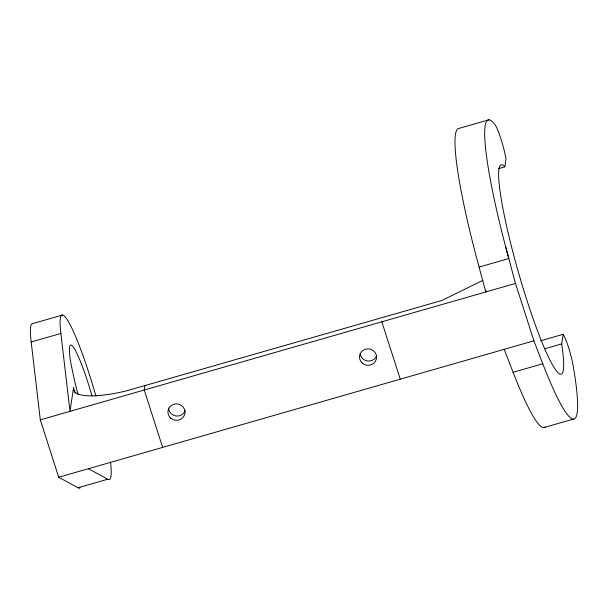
<?xml version="1.0" encoding="UTF-8"?>
<svg xmlns="http://www.w3.org/2000/svg" width="608" height="608" viewBox="0 0 608 608"><rect width="100%" height="100%" fill="white"/><g stroke="black" fill="none" stroke-linecap="round" stroke-linejoin="round"><path stroke-width="0.91" d="M482.782 280.417L441.864 300.481L126.213 390.936A70.414 17.624 -17.8 0 1 73.538 387.874L69.988 411.342L60.891 333.458L31.198 341.985L40.295 419.87L58.718 477.242L78.006 487.753A85.584 10.214 74 0 0 80.112 487.844M144.886 385.753L144.24 390.024L162.663 447.397M486.028 290.252L485.769 291.954L477.842 262.504A155.602 18.574 74 0 1 459.23 128.334L488.931 119.806M540.649 340.761L563.152 334.301L561.693 343.923A108.923 13.004 74 0 1 536.165 327.18L532.988 318.334A108.923 13.004 74 0 1 520.41 279.156L517.446 268.888A108.923 13.004 74 0 1 504.83 166.82L506.008 158.992A21.713 2.592 74 0 0 494.988 124.663L493.552 122.839A155.602 18.574 74 0 0 503.728 239.461L508.805 258.544L479.104 267.072M498.53 168.629L504.83 166.82M62.442 315.058L32.748 323.585A85.584 10.214 74 0 0 31.198 341.985M40.295 419.87L515.47 283.427L533.892 340.807L542.792 363.759A155.602 18.574 74 0 0 573.01 365.013A20.034 2.394 74 0 0 563.152 334.301M58.718 477.242L533.892 340.807M544.593 348.832L561.693 343.923M78.006 487.753L107.7 479.226A85.584 10.214 74 0 0 110.519 462.11M504.192 349.334L513.099 372.286L542.792 363.759M543.636 427.629L573.336 419.102M88.418 468.715L107.7 479.226M381.824 321.807L400.246 379.179M73.538 387.874L75.27 393.254M505.636 246.719L515.47 283.427M185.258 410.438A8.558 8.223 8.6 0 1 168.568 408.059M376.808 355.437A8.558 8.223 8.6 0 1 360.179 353.772M60.891 333.458A85.584 10.214 74 0 1 79.238 345.488L81.7 352.002A85.584 10.214 74 0 1 95.897 396.013M78.098 394.508A54.462 6.506 74 0 1 74.822 381.885L70.999 363.918A54.462 6.506 74 0 1 77.178 353.97L78.576 357.056A54.462 6.506 74 0 1 92.013 395.93M545.346 426.983A155.602 18.574 74 0 1 513.099 372.286M170.658 418.076A8.558 8.223 8.6 0 0 184.802 414.018A8.558 8.223 8.6 0 0 173.934 404.214A8.558 8.223 8.6 0 0 170.658 418.076M362.216 363.075A8.558 8.223 8.6 0 0 376.36 359.016A8.558 8.223 8.6 0 0 365.484 349.212A8.558 8.223 8.6 0 0 362.216 363.075"/></g></svg>
